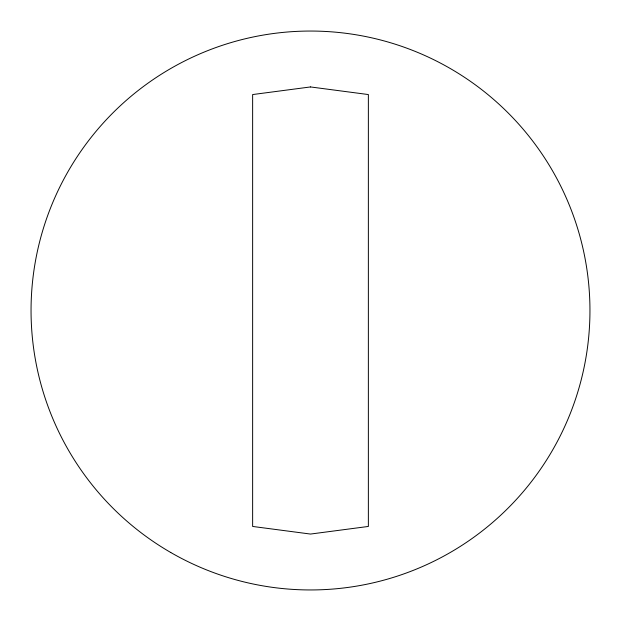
<?xml version="1.0" encoding="UTF-8"?>
<svg xmlns="http://www.w3.org/2000/svg" width="621" height="621" viewBox="0 0 621 621"><rect width="100%" height="100%" fill="white"/><g stroke="black" fill="none" stroke-linecap="round" stroke-linejoin="round"><path stroke-width="0.93" d="M310.5 86.94L252.638 94.555L252.638 526.445L310.5 534.06L368.362 526.445L368.362 94.555L310.5 86.94M170.775 552.511A279.45 279.45 0 0 0 589.95 310.5A279.45 279.45 0 0 0 170.775 68.489A279.45 279.45 0 0 0 170.775 552.511"/></g></svg>
